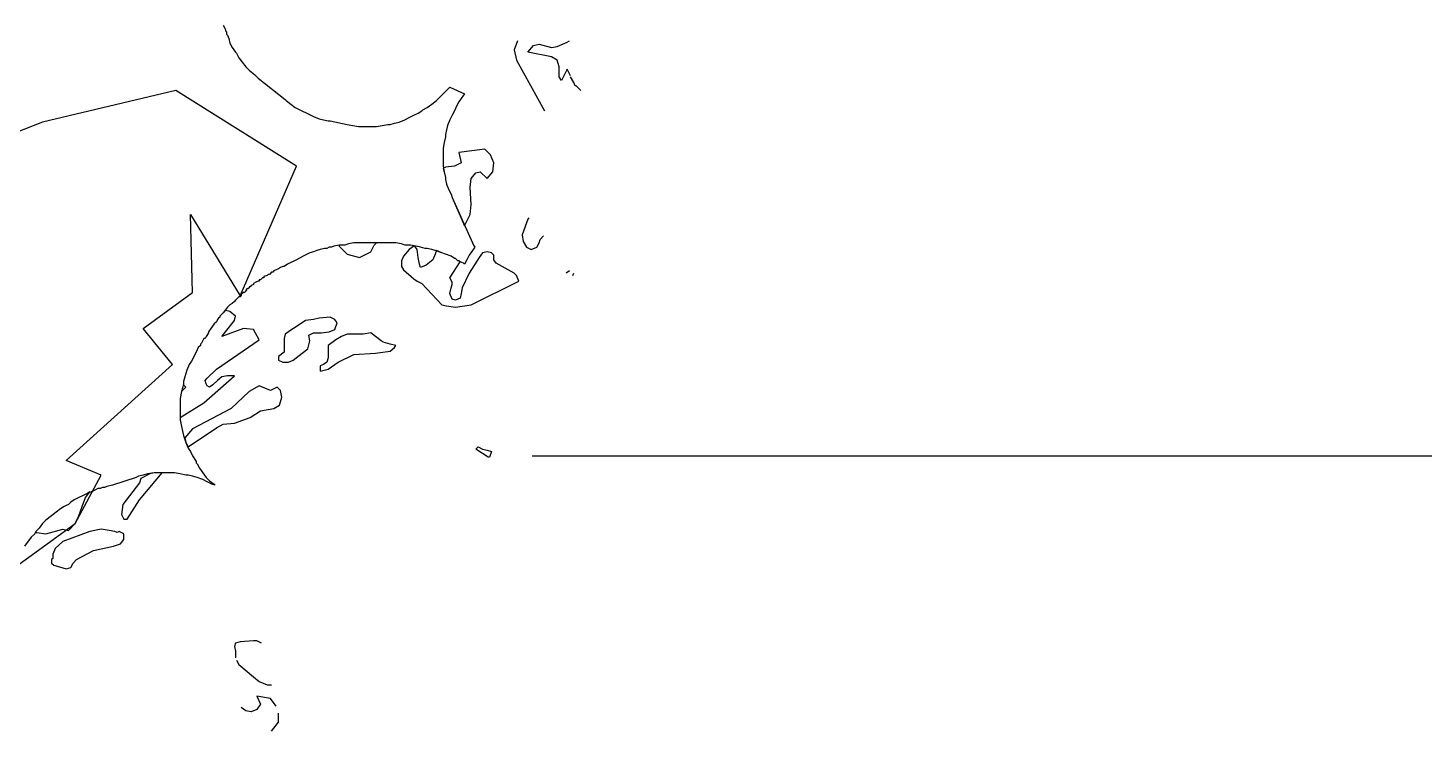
# Model space of a CAD drawing. Header units: metres. Extents: x 0 to 1325, y -1 to 773.
# Drawn here: x 206.38 to 218.75, y 187.69 to 193.92 of the extents above; entities that cross this region are included whole.
import ezdxf

# ---------------------------------------------------------------- set-up
doc = ezdxf.new("R2010")
doc.units = ezdxf.units.M

msp = doc.modelspace()

# ---------------------------------------------------------------- linework, layer by layer
at = {"layer": 'CUT'}
for points in [[(208.11, 193.948), (208.13, 193.908), (208.13, 193.898), (208.14, 193.888), (208.14, 193.868), (208.15, 193.858), (208.16, 193.828), (208.17, 193.788), (208.19, 193.748), (208.22, 193.708), (208.23, 193.698), (208.25, 193.658), (208.28, 193.618), (208.31, 193.578), (208.34, 193.548), (208.39, 193.508), (208.42, 193.478), (208.66, 193.288), (208.67, 193.278), (208.71, 193.248), (208.75, 193.218), (208.79, 193.198), (208.87, 193.158), (208.91, 193.138), (208.96, 193.118), (209, 193.108), (209.04, 193.098), (209.06, 193.098), (209.21, 193.068), (209.26, 193.058), (209.31, 193.048), (209.35, 193.048), (209.43, 193.048), (209.47, 193.048), (209.52, 193.058), (209.57, 193.068), (209.59, 193.068), (209.63, 193.078), (209.67, 193.088), (209.72, 193.108), (209.76, 193.128), (209.8, 193.148), (209.84, 193.168), (209.87, 193.188), (209.88, 193.198), (209.92, 193.218), (209.96, 193.248), (210, 193.278), (210.03, 193.308), (210.12, 193.398), (210.25, 193.338), (210.24, 193.328), (210.22, 193.298), (210.2, 193.268), (210.18, 193.228), (210.16, 193.188), (210.14, 193.148), (210.12, 193.108), (210.1, 193.058), (210.09, 193.018), (210.08, 192.978), (210.08, 192.958), (210.07, 192.908), (210.06, 192.858), (210.06, 192.818), (210.06, 192.738), (210.06, 192.698), (210.07, 192.648), (210.08, 192.598), (210.08, 192.578), (210.09, 192.538), (210.11, 192.488), (210.13, 192.448), (210.14, 192.418), (210.32, 192.018), (210.33, 191.998), (210.34, 191.978), (210.32, 191.948), (210.29, 191.908), (210.27, 191.868), (210.25, 191.828), (210.24, 191.838), (210.21, 191.848), (210.2, 191.858), (210.19, 191.858), (210.17, 191.878), (210.16, 191.878), (210.13, 191.898), (210.08, 191.918), (210.05, 191.928), (209.99, 191.948), (209.96, 191.958), (209.92, 191.968), (209.9, 191.968), (209.86, 191.978), (209.82, 191.988), (209.77, 191.998), (209.73, 191.998), (209.72, 191.998), (209.69, 192.008), (209.64, 192.018), (209.59, 192.018), (209.32, 192.018), (209.27, 192.018), (209.22, 192.008), (209.19, 191.998), (209.18, 191.998), (209.14, 191.998), (209.09, 191.988), (209.07, 191.978), (209.05, 191.978), (209.03, 191.968), (209.02, 191.968), (209.01, 191.968), (208.97, 191.958), (208.94, 191.948), (208.91, 191.938), (208.88, 191.928), (208.82, 191.898), (208.76, 191.868), (208.68, 191.828), (208.65, 191.808), (208.64, 191.808), (208.62, 191.798), (208.6, 191.788), (208.58, 191.778), (208.56, 191.768), (208.55, 191.758), (208.54, 191.758), (208.52, 191.738), (208.51, 191.738), (208.5, 191.728), (208.47, 191.718), (208.47, 191.708), (208.46, 191.708), (208.45, 191.698), (208.44, 191.688), (208.43, 191.688), (208.43, 191.678), (208.42, 191.678), (208.4, 191.668), (208.38, 191.658), (208.38, 191.648), (208.36, 191.638), (208.35, 191.628), (208.34, 191.628), (208.34, 191.618), (208.33, 191.608), (208.32, 191.608), (208.31, 191.598), (208.31, 191.588), (208.3, 191.578), (208.29, 191.578), (208.28, 191.568), (208.27, 191.558), (208.27, 191.548), (208.26, 191.538), (208.25, 191.538), (208.22, 191.508), (208.21, 191.498), (208.19, 191.478), (208.17, 191.468), (208.16, 191.458), (208.15, 191.448), (208.11, 191.398), (208.08, 191.368), (208.08, 191.358), (208.07, 191.348), (208.06, 191.338), (208.05, 191.318), (208.03, 191.298), (208, 191.258), (207.98, 191.228), (207.98, 191.218), (207.96, 191.188), (207.95, 191.168), (207.94, 191.168), (207.92, 191.128), (207.91, 191.118), (207.91, 191.108), (207.89, 191.088), (207.87, 191.048), (207.83, 190.968), (207.81, 190.938), (207.79, 190.888), (207.77, 190.828), (207.76, 190.788), (207.76, 190.768), (207.75, 190.728), (207.74, 190.698), (207.73, 190.638), (207.73, 190.588), (207.73, 190.498), (207.73, 190.448), (207.74, 190.388), (207.76, 190.308), (207.78, 190.248), (207.8, 190.198), (207.82, 190.168), (207.84, 190.128), (207.87, 190.078), (207.87, 190.068), (207.88, 190.058), (207.9, 190.018), (207.93, 189.978), (207.96, 189.938), (207.99, 189.908), (208.03, 189.878), (208.04, 189.868), (208.01, 189.878), (207.97, 189.898), (207.93, 189.918), (207.88, 189.938), (207.84, 189.948), (207.8, 189.958), (207.78, 189.958), (207.73, 189.968), (207.68, 189.978), (207.64, 189.978), (207.55, 189.978), (207.5, 189.978), (207.44, 189.968), (207.4, 189.958), (207.36, 189.948), (207.34, 189.938), (207.13, 189.868), (207.08, 189.858), (207.06, 189.848), (207.04, 189.848), (207.02, 189.838), (207, 189.838), (206.98, 189.828), (206.96, 189.818), (206.94, 189.808), (206.91, 189.798), (206.87, 189.778), (206.83, 189.758), (206.79, 189.738), (206.76, 189.718), (206.74, 189.698), (206.72, 189.688), (206.7, 189.678), (206.67, 189.658), (206.63, 189.628), (206.59, 189.598), (206.54, 189.558), (206.51, 189.528), (206.48, 189.488), (206.47, 189.478), (206.46, 189.468), (206.45, 189.458), (206.44, 189.438), (206.41, 189.408), (206.35, 189.328)], [(205.53, 188.608), (206.8, 189.528), (207.03, 189.958), (206.72, 190.088), (207.66, 190.938), (207.4, 191.258), (207.84, 191.578), (207.82, 192.268), (208.26, 191.548), (208.76, 192.698), (208.76, 192.698), (207.69, 193.368), (206.51, 193.088), (202.03, 191.328)]]:
    msp.add_lwpolyline(points, dxfattribs=at)
msp.add_lwpolyline([(210.41, 190.188), (210.45, 190.178), (210.49, 190.168), (210.47, 190.118), (210.46, 190.118), (210.35, 190.188), (210.37, 190.208), (210.41, 190.188)], close=True, dxfattribs=at)
at = {"layer": 'SCORE'}
for points in [[(210.72, 193.808), (210.69, 193.728), (210.71, 193.638), (210.96, 193.188)], [(211.19, 193.498), (211.16, 193.558), (211.11, 193.458), (211.09, 193.488), (211.09, 193.578), (211.07, 193.638), (211.02, 193.668), (210.81, 193.708), (210.86, 193.768), (210.91, 193.778), (211.02, 193.748), (211.07, 193.758), (211.16, 193.798), (211.18, 193.808)], [(211.22, 193.438), (211.19, 193.488)], [(211.24, 193.408), (211.23, 193.408), (211.22, 193.438)], [(211.28, 193.368), (211.24, 193.408)], [(210.16, 192.698), (210.08, 192.688), (210.06, 192.678), (210.07, 192.648), (210.08, 192.598), (210.08, 192.578), (210.09, 192.538), (210.11, 192.488), (210.13, 192.448), (210.14, 192.418), (210.25, 192.168), (210.3, 192.268), (210.31, 192.358), (210.3, 192.508), (210.31, 192.588), (210.35, 192.638), (210.39, 192.648), (210.45, 192.588), (210.5, 192.648), (210.51, 192.728), (210.48, 192.798), (210.43, 192.848), (210.2, 192.818), (210.22, 192.728), (210.16, 192.698)], [(210.82, 192.238), (210.81, 192.228), (210.76, 192.088), (210.77, 192.028)], [(210.77, 192.028), (210.8, 191.978), (210.84, 191.958), (210.89, 191.978), (210.91, 192.018), (210.92, 192.048), (210.95, 192.078)], [(209.22, 192.008), (209.19, 191.998), (209.18, 191.998), (209.14, 191.998), (209.14, 191.988), (209.21, 191.918), (209.32, 191.888), (209.42, 191.938), (209.45, 191.998), (209.47, 192.018), (209.32, 192.018), (209.27, 192.018), (209.22, 192.008)], [(210.23, 191.618), (210.22, 191.568), (210.21, 191.528), (210.17, 191.508), (210.14, 191.518), (210.12, 191.568), (210.13, 191.618), (210.14, 191.648), (210.14, 191.668), (210.12, 191.708), (210.21, 191.848), (210.2, 191.858), (210.19, 191.858), (210.17, 191.878), (210.16, 191.878), (210.13, 191.898), (210.08, 191.918), (210.05, 191.928), (210, 191.948), (209.99, 191.918), (209.97, 191.868), (209.91, 191.818), (209.86, 191.798), (209.85, 191.828), (209.84, 191.888), (209.83, 191.958), (209.81, 191.988), (209.8, 191.988), (209.76, 191.958), (209.71, 191.898), (209.69, 191.858), (209.69, 191.808), (209.71, 191.778), (209.8, 191.698), (209.83, 191.678), (209.87, 191.658), (210.05, 191.468), (210.09, 191.458), (210.17, 191.448), (210.31, 191.468), (210.73, 191.678), (210.71, 191.728), (210.69, 191.748), (210.53, 191.838), (210.51, 191.868), (210.51, 191.908), (210.49, 191.928), (210.45, 191.938), (210.41, 191.928), (210.38, 191.888), (210.29, 191.748), (210.23, 191.618)], [(211.18, 191.768), (211.15, 191.748)], [(211.21, 191.728), (211.22, 191.748)], [(208.31, 191.588), (208.32, 191.598), (208.31, 191.598), (208.31, 191.588)], [(208.08, 191.358), (208.07, 191.348), (208.06, 191.338), (208.05, 191.318), (208.03, 191.298), (208, 191.258), (207.98, 191.228), (207.98, 191.218), (207.96, 191.188), (207.95, 191.168), (207.94, 191.168), (207.92, 191.128), (207.91, 191.118), (207.91, 191.108), (207.89, 191.088), (207.87, 191.048), (207.83, 190.968), (207.81, 190.938), (207.79, 190.888), (207.77, 190.828), (207.76, 190.788), (207.76, 190.768), (207.76, 190.758), (207.78, 190.738), (207.74, 190.698), (207.73, 190.638), (207.73, 190.588), (207.73, 190.498), (207.73, 190.468), (207.94, 190.598), (208.21, 190.838), (208.15, 190.838), (208.1, 190.828), (208.06, 190.798), (208.02, 190.758), (207.99, 190.738), (207.97, 190.748), (207.96, 190.768), (207.95, 190.798), (207.97, 190.818), (208.05, 190.898), (208.43, 191.158), (208.38, 191.248), (208.29, 191.258), (208.1, 191.188), (208.13, 191.228), (208.21, 191.328), (208.22, 191.368), (208.17, 191.408), (208.13, 191.418), (208.11, 191.398), (208.08, 191.368), (208.08, 191.358)], [(209.06, 191.358), (208.96, 191.348), (208.91, 191.338), (208.84, 191.328), (208.75, 191.268), (208.72, 191.248), (208.66, 191.208), (208.65, 191.168), (208.65, 191.088), (208.65, 191.048), (208.6, 191.008), (208.6, 190.978), (208.64, 190.958), (208.69, 190.958), (208.73, 190.978), (208.81, 191.038), (208.86, 191.078), (208.88, 191.148), (208.87, 191.198), (208.91, 191.218), (208.98, 191.218), (209.05, 191.228), (209.1, 191.248), (209.12, 191.308), (209.1, 191.338), (209.06, 191.358)], [(209.04, 190.998), (209.03, 190.958), (209, 190.938), (208.97, 190.928), (208.97, 190.878), (209.04, 190.898), (209.13, 190.958), (209.27, 191.028), (209.46, 191.038), (209.59, 191.058), (209.63, 191.088), (209.64, 191.108), (209.59, 191.118), (209.53, 191.138), (209.51, 191.148), (209.46, 191.188), (209.42, 191.218), (209.35, 191.208), (209.29, 191.208), (209.21, 191.208), (209.16, 191.188), (209.11, 191.158), (209.04, 191.108), (209.04, 191.068), (209.04, 191.028), (209.04, 190.998)], [(208.62, 190.708), (208.59, 190.738), (208.53, 190.708), (208.43, 190.748), (208.34, 190.698), (208.18, 190.548), (207.84, 190.368), (207.77, 190.288), (207.78, 190.248), (207.8, 190.208), (208.05, 190.378), (208.11, 190.408), (208.21, 190.418), (208.35, 190.468), (208.44, 190.528), (208.56, 190.548), (208.61, 190.578), (208.63, 190.648), (208.62, 190.708)], [(210.85, 190.128), (211.07, 190.128)], [(211.07, 190.128), (211.88, 190.128)], [(211.88, 190.128), (212.69, 190.128)], [(212.69, 190.128), (213.5, 190.128)], [(213.5, 190.128), (214.3, 190.128)], [(214.3, 190.128), (215.11, 190.128)], [(215.11, 190.128), (215.92, 190.128)], [(215.92, 190.128), (216.73, 190.128)], [(216.73, 190.128), (217.54, 190.128)], [(217.54, 190.128), (218.35, 190.128)], [(218.35, 190.128), (219.16, 190.128)], [(207.38, 189.928), (207.37, 189.888), (207.22, 189.698), (207.21, 189.608), (207.23, 189.568), (207.26, 189.568), (207.37, 189.738), (207.57, 189.978), (207.55, 189.978), (207.5, 189.978), (207.46, 189.968), (207.38, 189.928)], [(206.93, 189.808), (206.91, 189.798), (206.87, 189.778), (206.83, 189.758), (206.79, 189.738), (206.76, 189.718), (206.74, 189.698), (206.72, 189.688), (206.7, 189.678), (206.67, 189.658), (206.63, 189.628), (206.59, 189.598), (206.54, 189.558), (206.51, 189.528), (206.48, 189.488), (206.47, 189.478), (206.46, 189.468), (206.45, 189.458), (206.45, 189.448), (206.46, 189.448), (206.54, 189.438), (206.69, 189.478), (206.74, 189.468), (206.8, 189.528), (206.83, 189.598), (206.86, 189.678), (206.89, 189.758), (206.93, 189.808)], [(206.62, 189.308), (206.6, 189.258), (206.6, 189.238), (206.6, 189.218), (206.59, 189.208), (206.59, 189.178), (206.61, 189.158), (206.72, 189.128), (206.76, 189.138), (206.78, 189.178), (206.81, 189.208), (206.96, 189.288), (207.14, 189.328), (207.2, 189.348), (207.23, 189.388), (207.23, 189.438), (207.19, 189.458), (207.17, 189.448), (207.15, 189.458), (207.1, 189.468), (207.03, 189.478), (206.93, 189.458), (206.69, 189.368), (206.62, 189.308)], [(208.45, 188.468), (208.41, 188.488), (208.38, 188.488), (208.26, 188.478), (208.22, 188.468), (208.21, 188.438), (208.22, 188.398), (208.22, 188.338)], [(208.23, 188.318), (208.25, 188.278), (208.38, 188.168), (208.43, 188.128), (208.5, 188.098), (208.54, 188.098)], [(208.58, 187.908), (208.53, 187.978), (208.41, 187.998), (208.44, 187.928), (208.41, 187.878), (208.36, 187.858), (208.31, 187.868), (208.27, 187.898)], [(208.54, 187.688), (208.6, 187.768), (208.6, 187.848)]]:
    msp.add_lwpolyline(points, dxfattribs=at)

doc.saveas('drawing.dxf')
